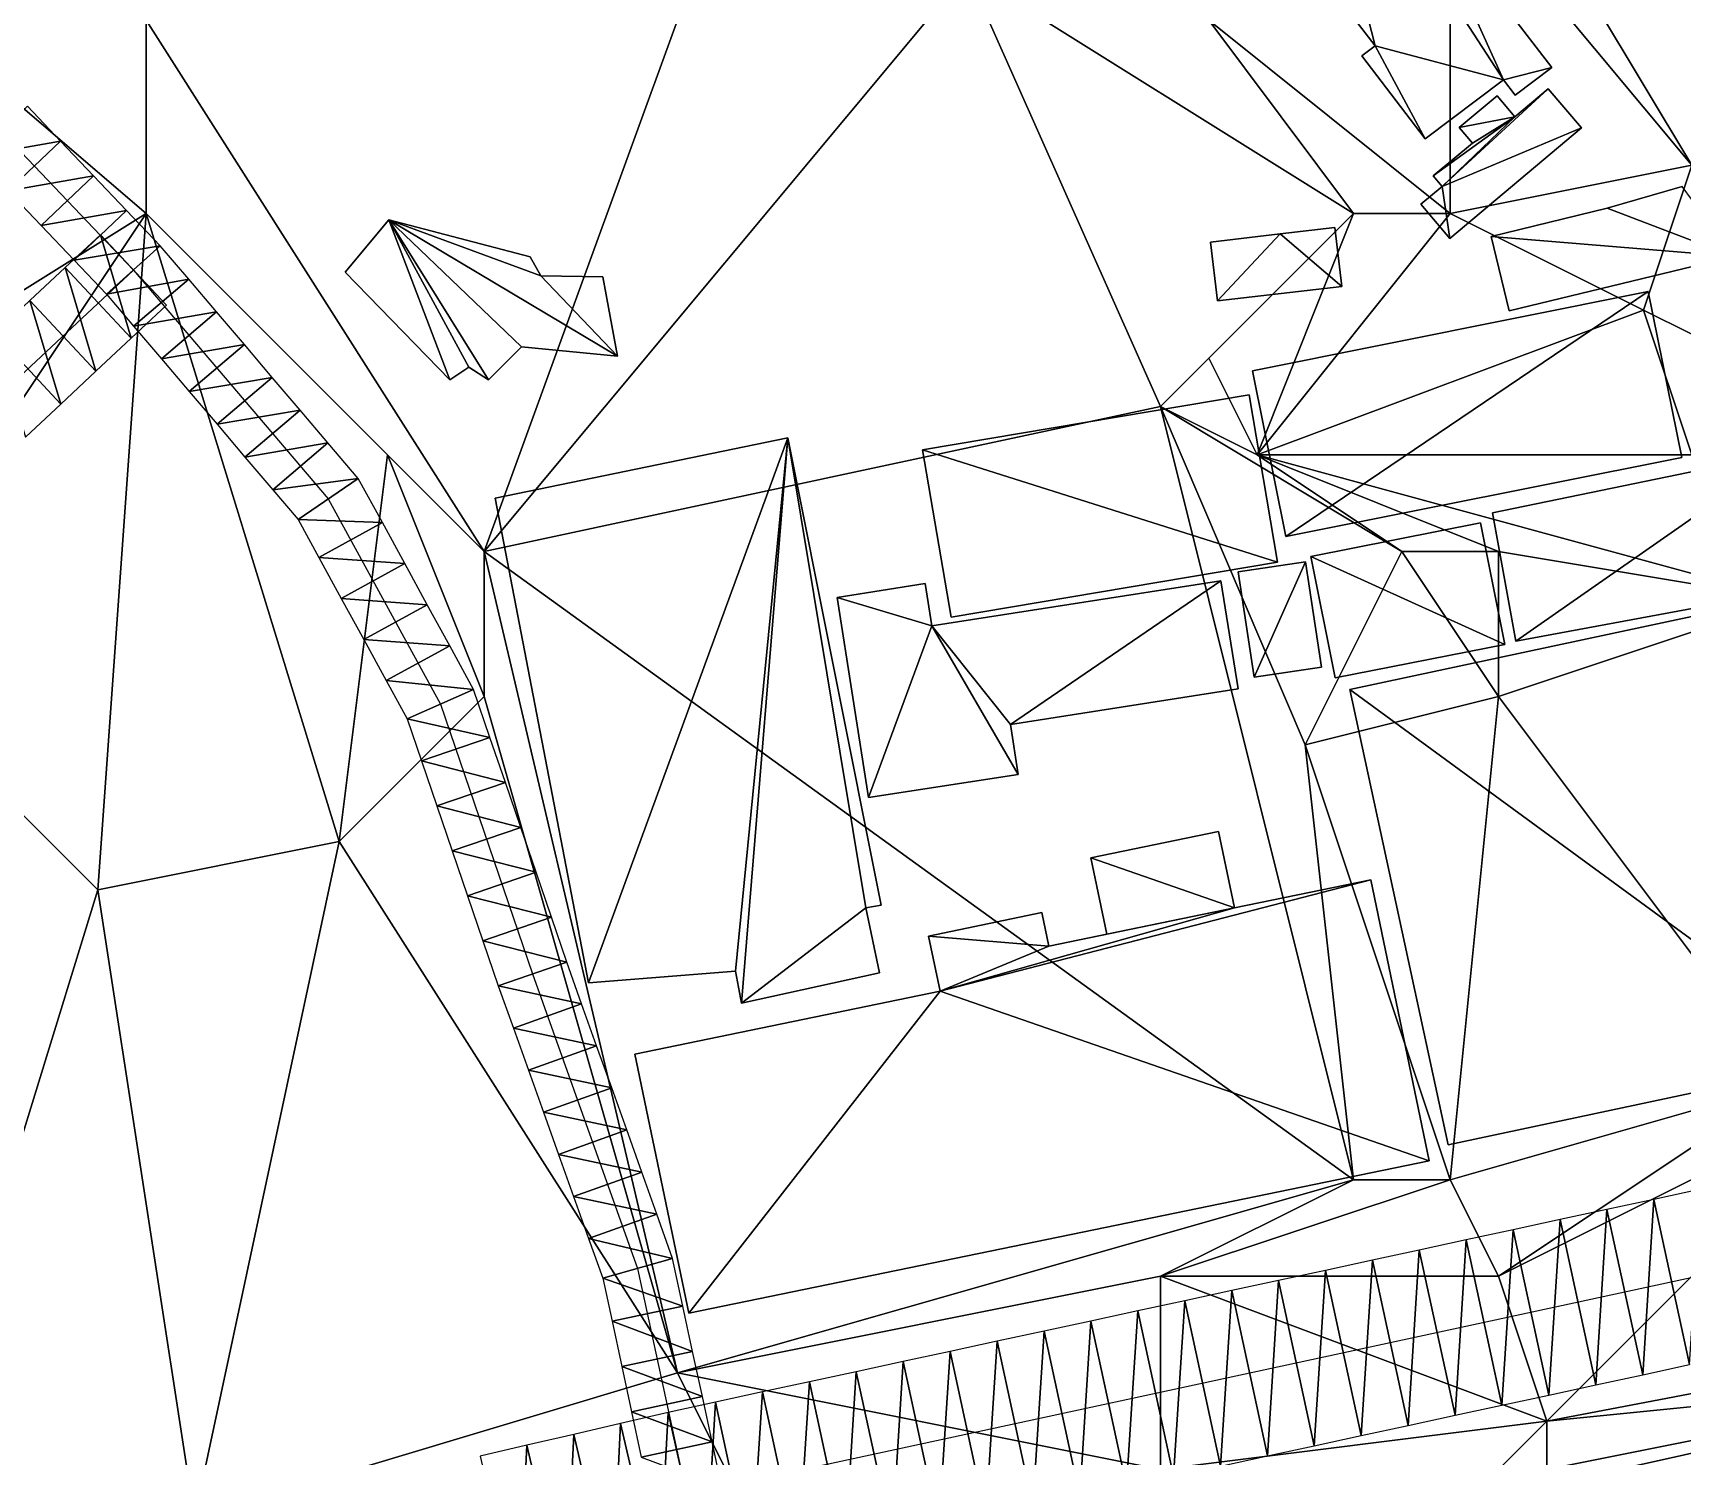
# Model space of a CAD drawing. Header units: metres. Extents: x -1103 to 901, y -902 to 905.
# Drawn here: x -502.7 to -434.4, y 268.6 to 327.5 of the extents above; entities that cross this region are included whole.
import ezdxf

# ---------------------------------------------------------------- set-up
doc = ezdxf.new("R2010")
doc.units = ezdxf.units.M
for name, color, linetype in [('OSM_BUILDING_FOOTPRINTS', 7, 'CONTINUOUS'), ('OSM_BUILDING_ROOFS', 1, 'CONTINUOUS'), ('OSM_BUILDING_WALLS', 8, 'CONTINUOUS'), ('OSM_ROAD_AXES', 2, 'CONTINUOUS'), ('OSM_ROAD_SURFACE', 9, 'CONTINUOUS'), ('OSM_TERRAIN', 3, 'CONTINUOUS')]:
    doc.layers.add(name, color=color, linetype=linetype)

msp = doc.modelspace()

# ---------------------------------------------------------------- linework, layer by layer
at = {"layer": 'OSM_BUILDING_FOOTPRINTS'}
for points in [[(-457.947, 336.91, 11.148), (-459.13, 338.436, 11.148), (-453.493, 342.705, 11.148), (-449.967, 338.116, 11.148), (-447.535, 339.952, 11.148), (-443.356, 334.511, 11.148), (-445.213, 333.095, 11.148), (-439.797, 326.039, 11.148), (-441.311, 324.9, 11.148), (-441.798, 325.531, 11.148), (-445.036, 323.087, 11.148), (-447.667, 326.515, 11.148), (-447.115, 326.935, 11.148), (-451.912, 333.183, 11.148), (-453.482, 331.989, 11.148), (-454.244, 332.973, 11.148), (-458.622, 329.656, 11.148), (-460.18, 331.69, 11.148), (-457.461, 333.747, 11.148), (-459.174, 335.981, 11.148), (-457.947, 336.91, 11.148)], [(-444.02, 318.962, 11.054), (-438.57, 323.54, 11.054), (-439.941, 325.155, 11.054), (-441.322, 323.993, 11.054), (-442.063, 324.867, 11.054), (-443.633, 323.562, 11.054), (-443.08, 322.91, 11.054), (-444.705, 321.549, 11.054), (-444.329, 321.118, 11.054), (-445.213, 320.377, 11.054), (-444.02, 318.962, 11.054)], [(-432.258, 318.221, 10.608), (-434.392, 321.118, 10.608), (-437.498, 320.211, 10.608), (-442.306, 319.039, 10.608), (-441.554, 315.965, 10.608), (-432.258, 318.221, 10.608)], [(-489.76, 317.568, 10.062), (-487.947, 319.735, 10.062), (-482.089, 318.198, 10.062), (-481.658, 317.413, 10.062), (-479.082, 317.38, 10.062), (-478.474, 314.084, 10.062), (-482.453, 314.471, 10.062), (-483.824, 313.111, 10.062), (-484.642, 313.631, 10.062), (-485.427, 313.111, 10.062), (-489.76, 317.568, 10.062)], [(-453.924, 318.807, 10.444), (-451.039, 319.15, 10.444), (-448.773, 319.415, 10.444), (-448.485, 316.971, 10.444), (-453.636, 316.374, 10.444), (-453.924, 318.807, 10.444)], [(-452.188, 313.476, 10.234), (-435.807, 316.761, 10.234), (-434.414, 309.893, 10.234), (-450.806, 306.62, 10.234), (-452.188, 313.476, 10.234)], [(-464.668, 303.28, 10), (-465.851, 310.214, 10), (-452.332, 312.492, 10), (-451.149, 305.558, 10), (-464.668, 303.28, 10)], [(-479.679, 288.151, 9.829), (-473.599, 288.627, 9.829), (-473.345, 287.311, 9.829), (-467.63, 288.56, 9.829), (-468.194, 291.248, 9.829), (-467.564, 291.358, 9.829), (-471.433, 310.711, 9.829), (-483.548, 308.212, 9.829), (-479.679, 288.151, 9.829)], [(-442.251, 307.604, 10.586), (-430.059, 310.115, 10.586), (-428.986, 304.574, 10.586), (-441.289, 302.285, 10.586), (-442.251, 307.604, 10.586)], [(-448.761, 300.77, 10.225), (-449.767, 305.801, 10.225), (-442.748, 307.184, 10.225), (-441.742, 302.152, 10.225), (-448.761, 300.77, 10.225)], [(-452.774, 305.16, 10.109), (-449.988, 305.569, 10.109), (-449.336, 301.212, 10.109), (-452.122, 300.803, 10.109), (-452.774, 305.16, 10.109)], [(-462.214, 298.845, 9.997), (-461.893, 296.777, 9.997), (-468.083, 295.815, 9.997), (-469.388, 304.098, 9.997), (-465.74, 304.673, 9.997), (-465.464, 302.926, 9.997), (-453.492, 304.784, 9.997), (-452.785, 300.316, 9.997), (-462.214, 298.845, 9.997)], [(-431.341, 303.877, 10.245), (-427.273, 285.022, 10.245), (-444.086, 281.438, 10.245), (-448.153, 300.294, 10.245), (-431.341, 303.877, 10.245)], [(-477.766, 285.198, 9.95), (-465.121, 287.797, 9.95), (-465.596, 290.086, 9.95), (-460.909, 291.06, 9.95), (-460.622, 289.666, 9.95), (-458.212, 290.164, 9.95), (-458.876, 293.327, 9.95), (-453.592, 294.411, 9.95), (-452.929, 291.248, 9.95), (-447.291, 292.409, 9.95), (-444.87, 280.775, 9.95), (-475.533, 274.471, 9.95), (-477.766, 285.198, 9.95)], [(-399.66, 276.318, 11.461), (-395.139, 265.425, 11.461), (-402.833, 260.051, 11.461), (-403.595, 260.891, 11.461), (-403.186, 261.289, 11.461), (-403.85, 262.285, 11.461), (-405.342, 261.212, 11.461), (-403.684, 258.989, 11.461), (-427.527, 239.293, 11.461), (-435.01, 248.228, 11.461), (-425.957, 255.749, 11.461), (-423.802, 253.625, 11.461), (-421.613, 255.472, 11.461), (-422.586, 256.567, 11.461), (-413.898, 263.545, 11.461), (-412.836, 262.716, 11.461), (-411.057, 264.751, 11.461), (-417.877, 263.291, 11.461), (-417.777, 261.743, 11.461), (-430.511, 259.199, 11.461), (-430.953, 260.847, 11.461), (-438.735, 258.79, 11.461), (-440.626, 267.206, 11.461), (-399.66, 276.318, 11.461)]]:
    msp.add_polyline3d(points, close=True, dxfattribs=at)
at = {"layer": 'OSM_BUILDING_ROOFS'}
for points in [[(-449.967, 338.116, 16.348), (-451.912, 333.183, 16.348), (-447.115, 326.935, 16.348)], [(-449.967, 338.116, 16.348), (-447.115, 326.935, 16.348), (-441.798, 325.531, 16.348)], [(-449.967, 338.116, 16.348), (-441.798, 325.531, 16.348), (-445.213, 333.095, 16.348)], [(-441.798, 325.531, 16.348), (-439.797, 326.039, 16.348), (-445.213, 333.095, 16.348)], [(-447.115, 326.935, 16.348), (-447.667, 326.515, 16.348), (-445.036, 323.087, 16.348)], [(-447.115, 326.935, 16.348), (-445.036, 323.087, 16.348), (-441.798, 325.531, 16.348)], [(-441.798, 325.531, 16.348), (-441.311, 324.9, 16.348), (-439.797, 326.039, 16.348)], [(-444.329, 321.118, 16.254), (-438.57, 323.54, 16.254), (-439.941, 325.155, 16.254)], [(-444.329, 321.118, 16.254), (-439.941, 325.155, 16.254), (-441.322, 323.993, 16.254)], [(-441.322, 323.993, 16.254), (-442.063, 324.867, 16.254), (-443.633, 323.562, 16.254)], [(-441.322, 323.993, 16.254), (-443.08, 322.91, 16.254), (-444.705, 321.549, 16.254)], [(-441.322, 323.993, 16.254), (-444.705, 321.549, 16.254), (-444.329, 321.118, 16.254)], [(-441.322, 323.993, 16.254), (-443.633, 323.562, 16.254), (-443.08, 322.91, 16.254)], [(-444.329, 321.118, 16.254), (-444.02, 318.962, 16.254), (-438.57, 323.54, 16.254)], [(-444.329, 321.118, 16.254), (-445.213, 320.377, 16.254), (-444.02, 318.962, 16.254)], [(-432.258, 318.221, 15.808), (-434.392, 321.118, 15.808), (-437.498, 320.211, 15.808)], [(-487.947, 319.735, 15.262), (-489.76, 317.568, 15.262), (-485.427, 313.111, 15.262)], [(-487.947, 319.735, 15.262), (-485.427, 313.111, 15.262), (-484.642, 313.631, 15.262)], [(-487.947, 319.735, 15.262), (-484.642, 313.631, 15.262), (-483.824, 313.111, 15.262)], [(-487.947, 319.735, 15.262), (-483.824, 313.111, 15.262), (-482.453, 314.471, 15.262)], [(-487.947, 319.735, 15.262), (-482.453, 314.471, 15.262), (-478.474, 314.084, 15.262)], [(-481.658, 317.413, 15.262), (-482.089, 318.198, 15.262), (-487.947, 319.735, 15.262)], [(-481.658, 317.413, 15.262), (-487.947, 319.735, 15.262), (-478.474, 314.084, 15.262)], [(-432.258, 318.221, 15.808), (-437.498, 320.211, 15.808), (-442.306, 319.039, 15.808)], [(-451.039, 319.15, 15.644), (-453.924, 318.807, 15.644), (-453.636, 316.374, 15.644)], [(-451.039, 319.15, 15.644), (-453.636, 316.374, 15.644), (-448.485, 316.971, 15.644)], [(-451.039, 319.15, 15.644), (-448.485, 316.971, 15.644), (-448.773, 319.415, 15.644)], [(-442.306, 319.039, 15.808), (-441.554, 315.965, 15.808), (-432.258, 318.221, 15.808)], [(-478.474, 314.084, 15.262), (-479.082, 317.38, 15.262), (-481.658, 317.413, 15.262)], [(-435.807, 316.761, 18.634), (-452.188, 313.476, 18.634), (-450.806, 306.62, 18.634)], [(-435.807, 316.761, 18.634), (-450.806, 306.62, 18.634), (-434.414, 309.893, 18.634)], [(-465.851, 310.214, 15.2), (-451.149, 305.558, 15.2), (-452.332, 312.492, 15.2)], [(-471.433, 310.711, 18.229), (-483.548, 308.212, 18.229), (-479.679, 288.151, 18.229)], [(-471.433, 310.711, 18.229), (-479.679, 288.151, 18.229), (-473.599, 288.627, 18.229)], [(-471.433, 310.711, 18.229), (-473.599, 288.627, 18.229), (-473.345, 287.311, 18.229)], [(-468.194, 291.248, 18.229), (-471.433, 310.711, 18.229), (-473.345, 287.311, 18.229)], [(-468.194, 291.248, 18.229), (-467.564, 291.358, 18.229), (-471.433, 310.711, 18.229)], [(-465.851, 310.214, 15.2), (-464.668, 303.28, 15.2), (-451.149, 305.558, 15.2)], [(-430.059, 310.115, 15.786), (-442.251, 307.604, 15.786), (-441.289, 302.285, 15.786)], [(-430.059, 310.115, 15.786), (-441.289, 302.285, 15.786), (-428.986, 304.574, 15.786)], [(-449.767, 305.801, 15.425), (-441.742, 302.152, 15.425), (-442.748, 307.184, 15.425)], [(-449.988, 305.569, 15.309), (-452.774, 305.16, 15.309), (-452.122, 300.803, 15.309)], [(-449.988, 305.569, 15.309), (-452.122, 300.803, 15.309), (-449.336, 301.212, 15.309)], [(-449.767, 305.801, 15.425), (-448.761, 300.77, 15.425), (-441.742, 302.152, 15.425)], [(-465.464, 302.926, 15.197), (-465.74, 304.673, 15.197), (-469.388, 304.098, 15.197)], [(-462.214, 298.845, 15.197), (-453.492, 304.784, 15.197), (-465.464, 302.926, 15.197)], [(-462.214, 298.845, 15.197), (-452.785, 300.316, 15.197), (-453.492, 304.784, 15.197)], [(-465.464, 302.926, 15.197), (-469.388, 304.098, 15.197), (-468.083, 295.815, 15.197)], [(-427.273, 285.022, 18.645), (-431.341, 303.877, 18.645), (-448.153, 300.294, 18.645)], [(-465.464, 302.926, 15.197), (-468.083, 295.815, 15.197), (-461.893, 296.777, 15.197)], [(-465.464, 302.926, 15.197), (-461.893, 296.777, 15.197), (-462.214, 298.845, 15.197)], [(-427.273, 285.022, 18.645), (-448.153, 300.294, 18.645), (-444.086, 281.438, 18.645)], [(-452.929, 291.248, 18.35), (-453.592, 294.411, 18.35), (-458.876, 293.327, 18.35)], [(-452.929, 291.248, 18.35), (-458.876, 293.327, 18.35), (-458.212, 290.164, 18.35)], [(-465.121, 287.797, 18.35), (-444.87, 280.775, 18.35), (-447.291, 292.409, 18.35)], [(-465.121, 287.797, 18.35), (-447.291, 292.409, 18.35), (-452.929, 291.248, 18.35)], [(-473.345, 287.311, 18.229), (-467.63, 288.56, 18.229), (-468.194, 291.248, 18.229)], [(-460.622, 289.666, 18.35), (-460.909, 291.06, 18.35), (-465.596, 290.086, 18.35)], [(-460.622, 289.666, 18.35), (-465.121, 287.797, 18.35), (-452.929, 291.248, 18.35)], [(-452.929, 291.248, 18.35), (-458.212, 290.164, 18.35), (-460.622, 289.666, 18.35)], [(-460.622, 289.666, 18.35), (-465.596, 290.086, 18.35), (-465.121, 287.797, 18.35)], [(-465.121, 287.797, 18.35), (-477.766, 285.198, 18.35), (-475.533, 274.471, 18.35)], [(-465.121, 287.797, 18.35), (-475.533, 274.471, 18.35), (-444.87, 280.775, 18.35)], [(-395.139, 265.425, 26.261), (-399.66, 276.318, 26.261), (-440.626, 267.206, 26.261)]]:
    msp.add_3dface(points, dxfattribs=at)
at = {"layer": 'OSM_BUILDING_WALLS'}
for points in [[(-451.912, 333.183, 11.148), (-447.115, 326.935, 11.148), (-447.115, 326.935, 16.348)], [(-451.912, 333.183, 11.148), (-447.115, 326.935, 16.348), (-451.912, 333.183, 16.348)], [(-439.797, 326.039, 11.148), (-445.213, 333.095, 11.148), (-445.213, 333.095, 16.348)], [(-439.797, 326.039, 11.148), (-445.213, 333.095, 16.348), (-439.797, 326.039, 16.348)], [(-447.115, 326.935, 11.148), (-447.667, 326.515, 11.148), (-447.667, 326.515, 16.348)], [(-447.115, 326.935, 11.148), (-447.667, 326.515, 16.348), (-447.115, 326.935, 16.348)], [(-447.667, 326.515, 11.148), (-445.036, 323.087, 11.148), (-445.036, 323.087, 16.348)], [(-447.667, 326.515, 11.148), (-445.036, 323.087, 16.348), (-447.667, 326.515, 16.348)], [(-441.311, 324.9, 11.148), (-439.797, 326.039, 11.148), (-439.797, 326.039, 16.348)], [(-441.311, 324.9, 11.148), (-439.797, 326.039, 16.348), (-441.311, 324.9, 16.348)], [(-445.036, 323.087, 11.148), (-441.798, 325.531, 11.148), (-441.798, 325.531, 16.348)], [(-445.036, 323.087, 11.148), (-441.798, 325.531, 16.348), (-445.036, 323.087, 16.348)], [(-441.798, 325.531, 11.148), (-441.311, 324.9, 11.148), (-441.311, 324.9, 16.348)], [(-441.798, 325.531, 11.148), (-441.311, 324.9, 16.348), (-441.798, 325.531, 16.348)], [(-439.941, 325.155, 11.054), (-441.322, 323.993, 11.054), (-441.322, 323.993, 16.254)], [(-439.941, 325.155, 11.054), (-441.322, 323.993, 16.254), (-439.941, 325.155, 16.254)], [(-438.57, 323.54, 11.054), (-439.941, 325.155, 11.054), (-439.941, 325.155, 16.254)], [(-438.57, 323.54, 11.054), (-439.941, 325.155, 16.254), (-438.57, 323.54, 16.254)], [(-442.063, 324.867, 11.054), (-443.633, 323.562, 11.054), (-443.633, 323.562, 16.254)], [(-442.063, 324.867, 11.054), (-443.633, 323.562, 16.254), (-442.063, 324.867, 16.254)], [(-441.322, 323.993, 11.054), (-442.063, 324.867, 11.054), (-442.063, 324.867, 16.254)], [(-441.322, 323.993, 11.054), (-442.063, 324.867, 16.254), (-441.322, 323.993, 16.254)], [(-444.02, 318.962, 11.054), (-438.57, 323.54, 11.054), (-438.57, 323.54, 16.254)], [(-444.02, 318.962, 11.054), (-438.57, 323.54, 16.254), (-444.02, 318.962, 16.254)], [(-443.633, 323.562, 11.054), (-443.08, 322.91, 11.054), (-443.08, 322.91, 16.254)], [(-443.633, 323.562, 11.054), (-443.08, 322.91, 16.254), (-443.633, 323.562, 16.254)], [(-443.08, 322.91, 11.054), (-444.705, 321.549, 11.054), (-444.705, 321.549, 16.254)], [(-443.08, 322.91, 11.054), (-444.705, 321.549, 16.254), (-443.08, 322.91, 16.254)], [(-444.329, 321.118, 11.054), (-445.213, 320.377, 11.054), (-445.213, 320.377, 16.254)], [(-444.329, 321.118, 11.054), (-445.213, 320.377, 16.254), (-444.329, 321.118, 16.254)], [(-444.705, 321.549, 11.054), (-444.329, 321.118, 11.054), (-444.329, 321.118, 16.254)], [(-444.705, 321.549, 11.054), (-444.329, 321.118, 16.254), (-444.705, 321.549, 16.254)], [(-434.392, 321.118, 10.608), (-437.498, 320.211, 10.608), (-437.498, 320.211, 15.808)], [(-434.392, 321.118, 10.608), (-437.498, 320.211, 15.808), (-434.392, 321.118, 15.808)], [(-445.213, 320.377, 11.054), (-444.02, 318.962, 11.054), (-444.02, 318.962, 16.254)], [(-445.213, 320.377, 11.054), (-444.02, 318.962, 16.254), (-445.213, 320.377, 16.254)], [(-487.947, 319.735, 10.062), (-489.76, 317.568, 10.062), (-489.76, 317.568, 15.262)], [(-487.947, 319.735, 10.062), (-489.76, 317.568, 15.262), (-487.947, 319.735, 15.262)], [(-482.089, 318.198, 10.062), (-487.947, 319.735, 10.062), (-487.947, 319.735, 15.262)], [(-482.089, 318.198, 10.062), (-487.947, 319.735, 15.262), (-482.089, 318.198, 15.262)], [(-437.498, 320.211, 10.608), (-442.306, 319.039, 10.608), (-442.306, 319.039, 15.808)], [(-437.498, 320.211, 10.608), (-442.306, 319.039, 15.808), (-437.498, 320.211, 15.808)], [(-451.039, 319.15, 10.444), (-453.924, 318.807, 10.444), (-453.924, 318.807, 15.644)], [(-451.039, 319.15, 10.444), (-453.924, 318.807, 15.644), (-451.039, 319.15, 15.644)], [(-448.773, 319.415, 10.444), (-451.039, 319.15, 10.444), (-451.039, 319.15, 15.644)], [(-448.773, 319.415, 10.444), (-451.039, 319.15, 15.644), (-448.773, 319.415, 15.644)], [(-448.485, 316.971, 10.444), (-448.773, 319.415, 10.444), (-448.773, 319.415, 15.644)], [(-448.485, 316.971, 10.444), (-448.773, 319.415, 15.644), (-448.485, 316.971, 15.644)], [(-442.306, 319.039, 10.608), (-441.554, 315.965, 10.608), (-441.554, 315.965, 15.808)], [(-442.306, 319.039, 10.608), (-441.554, 315.965, 15.808), (-442.306, 319.039, 15.808)], [(-481.658, 317.413, 10.062), (-482.089, 318.198, 10.062), (-482.089, 318.198, 15.262)], [(-481.658, 317.413, 10.062), (-482.089, 318.198, 15.262), (-481.658, 317.413, 15.262)], [(-453.924, 318.807, 10.444), (-453.636, 316.374, 10.444), (-453.636, 316.374, 15.644)], [(-453.924, 318.807, 10.444), (-453.636, 316.374, 15.644), (-453.924, 318.807, 15.644)], [(-441.554, 315.965, 10.608), (-432.258, 318.221, 10.608), (-432.258, 318.221, 15.808)], [(-441.554, 315.965, 10.608), (-432.258, 318.221, 15.808), (-441.554, 315.965, 15.808)], [(-489.76, 317.568, 10.062), (-485.427, 313.111, 10.062), (-485.427, 313.111, 15.262)], [(-489.76, 317.568, 10.062), (-485.427, 313.111, 15.262), (-489.76, 317.568, 15.262)], [(-479.082, 317.38, 10.062), (-481.658, 317.413, 10.062), (-481.658, 317.413, 15.262)], [(-479.082, 317.38, 10.062), (-481.658, 317.413, 15.262), (-479.082, 317.38, 15.262)], [(-478.474, 314.084, 10.062), (-479.082, 317.38, 10.062), (-479.082, 317.38, 15.262)], [(-478.474, 314.084, 10.062), (-479.082, 317.38, 15.262), (-478.474, 314.084, 15.262)], [(-453.636, 316.374, 10.444), (-448.485, 316.971, 10.444), (-448.485, 316.971, 15.644)], [(-453.636, 316.374, 10.444), (-448.485, 316.971, 15.644), (-453.636, 316.374, 15.644)], [(-435.807, 316.761, 10.234), (-452.188, 313.476, 10.234), (-452.188, 313.476, 18.634)], [(-435.807, 316.761, 10.234), (-452.188, 313.476, 18.634), (-435.807, 316.761, 18.634)], [(-434.414, 309.893, 10.234), (-435.807, 316.761, 10.234), (-435.807, 316.761, 18.634)], [(-434.414, 309.893, 10.234), (-435.807, 316.761, 18.634), (-434.414, 309.893, 18.634)], [(-483.824, 313.111, 10.062), (-482.453, 314.471, 10.062), (-482.453, 314.471, 15.262)], [(-483.824, 313.111, 10.062), (-482.453, 314.471, 15.262), (-483.824, 313.111, 15.262)], [(-482.453, 314.471, 10.062), (-478.474, 314.084, 10.062), (-478.474, 314.084, 15.262)], [(-482.453, 314.471, 10.062), (-478.474, 314.084, 15.262), (-482.453, 314.471, 15.262)], [(-485.427, 313.111, 10.062), (-484.642, 313.631, 10.062), (-484.642, 313.631, 15.262)], [(-485.427, 313.111, 10.062), (-484.642, 313.631, 15.262), (-485.427, 313.111, 15.262)], [(-484.642, 313.631, 10.062), (-483.824, 313.111, 10.062), (-483.824, 313.111, 15.262)], [(-484.642, 313.631, 10.062), (-483.824, 313.111, 15.262), (-484.642, 313.631, 15.262)], [(-452.188, 313.476, 10.234), (-450.806, 306.62, 10.234), (-450.806, 306.62, 18.634)], [(-452.188, 313.476, 10.234), (-450.806, 306.62, 18.634), (-452.188, 313.476, 18.634)], [(-452.332, 312.492, 10), (-465.851, 310.214, 10), (-465.851, 310.214, 15.2)], [(-452.332, 312.492, 10), (-465.851, 310.214, 15.2), (-452.332, 312.492, 15.2)], [(-451.149, 305.558, 10), (-452.332, 312.492, 10), (-452.332, 312.492, 15.2)], [(-451.149, 305.558, 10), (-452.332, 312.492, 15.2), (-451.149, 305.558, 15.2)], [(-471.433, 310.711, 9.829), (-483.548, 308.212, 9.829), (-483.548, 308.212, 18.229)], [(-471.433, 310.711, 9.829), (-483.548, 308.212, 18.229), (-471.433, 310.711, 18.229)], [(-467.564, 291.358, 9.829), (-471.433, 310.711, 9.829), (-471.433, 310.711, 18.229)], [(-467.564, 291.358, 9.829), (-471.433, 310.711, 18.229), (-467.564, 291.358, 18.229)], [(-465.851, 310.214, 10), (-464.668, 303.28, 10), (-464.668, 303.28, 15.2)], [(-465.851, 310.214, 10), (-464.668, 303.28, 15.2), (-465.851, 310.214, 15.2)], [(-430.059, 310.115, 10.586), (-442.251, 307.604, 10.586), (-442.251, 307.604, 15.786)], [(-430.059, 310.115, 10.586), (-442.251, 307.604, 15.786), (-430.059, 310.115, 15.786)], [(-450.806, 306.62, 10.234), (-434.414, 309.893, 10.234), (-434.414, 309.893, 18.634)], [(-450.806, 306.62, 10.234), (-434.414, 309.893, 18.634), (-450.806, 306.62, 18.634)], [(-483.548, 308.212, 9.829), (-479.679, 288.151, 9.829), (-479.679, 288.151, 18.229)], [(-483.548, 308.212, 9.829), (-479.679, 288.151, 18.229), (-483.548, 308.212, 18.229)], [(-442.251, 307.604, 10.586), (-441.289, 302.285, 10.586), (-441.289, 302.285, 15.786)], [(-442.251, 307.604, 10.586), (-441.289, 302.285, 15.786), (-442.251, 307.604, 15.786)], [(-442.748, 307.184, 10.225), (-449.767, 305.801, 10.225), (-449.767, 305.801, 15.425)], [(-442.748, 307.184, 10.225), (-449.767, 305.801, 15.425), (-442.748, 307.184, 15.425)], [(-441.742, 302.152, 10.225), (-442.748, 307.184, 10.225), (-442.748, 307.184, 15.425)], [(-441.742, 302.152, 10.225), (-442.748, 307.184, 15.425), (-441.742, 302.152, 15.425)], [(-464.668, 303.28, 10), (-451.149, 305.558, 10), (-451.149, 305.558, 15.2)], [(-464.668, 303.28, 10), (-451.149, 305.558, 15.2), (-464.668, 303.28, 15.2)], [(-449.988, 305.569, 10.109), (-452.774, 305.16, 10.109), (-452.774, 305.16, 15.309)], [(-449.988, 305.569, 10.109), (-452.774, 305.16, 15.309), (-449.988, 305.569, 15.309)], [(-449.336, 301.212, 10.109), (-449.988, 305.569, 10.109), (-449.988, 305.569, 15.309)], [(-449.336, 301.212, 10.109), (-449.988, 305.569, 15.309), (-449.336, 301.212, 15.309)], [(-449.767, 305.801, 10.225), (-448.761, 300.77, 10.225), (-448.761, 300.77, 15.425)], [(-449.767, 305.801, 10.225), (-448.761, 300.77, 15.425), (-449.767, 305.801, 15.425)], [(-465.74, 304.673, 9.997), (-469.388, 304.098, 9.997), (-469.388, 304.098, 15.197)], [(-465.74, 304.673, 9.997), (-469.388, 304.098, 15.197), (-465.74, 304.673, 15.197)], [(-465.464, 302.926, 9.997), (-465.74, 304.673, 9.997), (-465.74, 304.673, 15.197)], [(-465.464, 302.926, 9.997), (-465.74, 304.673, 15.197), (-465.464, 302.926, 15.197)], [(-453.492, 304.784, 9.997), (-465.464, 302.926, 9.997), (-465.464, 302.926, 15.197)], [(-453.492, 304.784, 9.997), (-465.464, 302.926, 15.197), (-453.492, 304.784, 15.197)], [(-452.785, 300.316, 9.997), (-453.492, 304.784, 9.997), (-453.492, 304.784, 15.197)], [(-452.785, 300.316, 9.997), (-453.492, 304.784, 15.197), (-452.785, 300.316, 15.197)], [(-452.774, 305.16, 10.109), (-452.122, 300.803, 10.109), (-452.122, 300.803, 15.309)], [(-452.774, 305.16, 10.109), (-452.122, 300.803, 15.309), (-452.774, 305.16, 15.309)], [(-441.289, 302.285, 10.586), (-428.986, 304.574, 10.586), (-428.986, 304.574, 15.786)], [(-441.289, 302.285, 10.586), (-428.986, 304.574, 15.786), (-441.289, 302.285, 15.786)], [(-469.388, 304.098, 9.997), (-468.083, 295.815, 9.997), (-468.083, 295.815, 15.197)], [(-469.388, 304.098, 9.997), (-468.083, 295.815, 15.197), (-469.388, 304.098, 15.197)], [(-431.341, 303.877, 10.245), (-448.153, 300.294, 10.245), (-448.153, 300.294, 18.645)], [(-431.341, 303.877, 10.245), (-448.153, 300.294, 18.645), (-431.341, 303.877, 18.645)], [(-448.761, 300.77, 10.225), (-441.742, 302.152, 10.225), (-441.742, 302.152, 15.425)], [(-448.761, 300.77, 10.225), (-441.742, 302.152, 15.425), (-448.761, 300.77, 15.425)], [(-452.122, 300.803, 10.109), (-449.336, 301.212, 10.109), (-449.336, 301.212, 15.309)], [(-452.122, 300.803, 10.109), (-449.336, 301.212, 15.309), (-452.122, 300.803, 15.309)], [(-462.214, 298.845, 9.997), (-452.785, 300.316, 9.997), (-452.785, 300.316, 15.197)], [(-462.214, 298.845, 9.997), (-452.785, 300.316, 15.197), (-462.214, 298.845, 15.197)], [(-448.153, 300.294, 10.245), (-444.086, 281.438, 10.245), (-444.086, 281.438, 18.645)], [(-448.153, 300.294, 10.245), (-444.086, 281.438, 18.645), (-448.153, 300.294, 18.645)], [(-461.893, 296.777, 9.997), (-462.214, 298.845, 9.997), (-462.214, 298.845, 15.197)], [(-461.893, 296.777, 9.997), (-462.214, 298.845, 15.197), (-461.893, 296.777, 15.197)], [(-468.083, 295.815, 9.997), (-461.893, 296.777, 9.997), (-461.893, 296.777, 15.197)], [(-468.083, 295.815, 9.997), (-461.893, 296.777, 15.197), (-468.083, 295.815, 15.197)], [(-453.592, 294.411, 9.95), (-458.876, 293.327, 9.95), (-458.876, 293.327, 18.35)], [(-453.592, 294.411, 9.95), (-458.876, 293.327, 18.35), (-453.592, 294.411, 18.35)], [(-452.929, 291.248, 9.95), (-453.592, 294.411, 9.95), (-453.592, 294.411, 18.35)], [(-452.929, 291.248, 9.95), (-453.592, 294.411, 18.35), (-452.929, 291.248, 18.35)], [(-458.876, 293.327, 9.95), (-458.212, 290.164, 9.95), (-458.212, 290.164, 18.35)], [(-458.876, 293.327, 9.95), (-458.212, 290.164, 18.35), (-458.876, 293.327, 18.35)], [(-447.291, 292.409, 9.95), (-452.929, 291.248, 9.95), (-452.929, 291.248, 18.35)], [(-447.291, 292.409, 9.95), (-452.929, 291.248, 18.35), (-447.291, 292.409, 18.35)], [(-444.87, 280.775, 9.95), (-447.291, 292.409, 9.95), (-447.291, 292.409, 18.35)], [(-444.87, 280.775, 9.95), (-447.291, 292.409, 18.35), (-444.87, 280.775, 18.35)], [(-468.194, 291.248, 9.829), (-467.564, 291.358, 9.829), (-467.564, 291.358, 18.229)], [(-468.194, 291.248, 9.829), (-467.564, 291.358, 18.229), (-468.194, 291.248, 18.229)], [(-467.63, 288.56, 9.829), (-468.194, 291.248, 9.829), (-468.194, 291.248, 18.229)], [(-467.63, 288.56, 9.829), (-468.194, 291.248, 18.229), (-467.63, 288.56, 18.229)], [(-460.909, 291.06, 9.95), (-465.596, 290.086, 9.95), (-465.596, 290.086, 18.35)], [(-460.909, 291.06, 9.95), (-465.596, 290.086, 18.35), (-460.909, 291.06, 18.35)], [(-460.622, 289.666, 9.95), (-460.909, 291.06, 9.95), (-460.909, 291.06, 18.35)], [(-460.622, 289.666, 9.95), (-460.909, 291.06, 18.35), (-460.622, 289.666, 18.35)], [(-465.596, 290.086, 9.95), (-465.121, 287.797, 9.95), (-465.121, 287.797, 18.35)], [(-465.596, 290.086, 9.95), (-465.121, 287.797, 18.35), (-465.596, 290.086, 18.35)], [(-458.212, 290.164, 9.95), (-460.622, 289.666, 9.95), (-460.622, 289.666, 18.35)], [(-458.212, 290.164, 9.95), (-460.622, 289.666, 18.35), (-458.212, 290.164, 18.35)], [(-479.679, 288.151, 9.829), (-473.599, 288.627, 9.829), (-473.599, 288.627, 18.229)], [(-479.679, 288.151, 9.829), (-473.599, 288.627, 18.229), (-479.679, 288.151, 18.229)], [(-473.599, 288.627, 9.829), (-473.345, 287.311, 9.829), (-473.345, 287.311, 18.229)], [(-473.599, 288.627, 9.829), (-473.345, 287.311, 18.229), (-473.599, 288.627, 18.229)], [(-473.345, 287.311, 9.829), (-467.63, 288.56, 9.829), (-467.63, 288.56, 18.229)], [(-473.345, 287.311, 9.829), (-467.63, 288.56, 18.229), (-473.345, 287.311, 18.229)], [(-465.121, 287.797, 9.95), (-477.766, 285.198, 9.95), (-477.766, 285.198, 18.35)], [(-465.121, 287.797, 9.95), (-477.766, 285.198, 18.35), (-465.121, 287.797, 18.35)], [(-477.766, 285.198, 9.95), (-475.533, 274.471, 9.95), (-475.533, 274.471, 18.35)], [(-477.766, 285.198, 9.95), (-475.533, 274.471, 18.35), (-477.766, 285.198, 18.35)], [(-444.086, 281.438, 10.245), (-427.273, 285.022, 10.245), (-427.273, 285.022, 18.645)], [(-444.086, 281.438, 10.245), (-427.273, 285.022, 18.645), (-444.086, 281.438, 18.645)], [(-475.533, 274.471, 9.95), (-444.87, 280.775, 9.95), (-444.87, 280.775, 18.35)], [(-475.533, 274.471, 9.95), (-444.87, 280.775, 18.35), (-475.533, 274.471, 18.35)], [(-399.66, 276.318, 11.461), (-440.626, 267.206, 11.461), (-440.626, 267.206, 26.261)], [(-399.66, 276.318, 11.461), (-440.626, 267.206, 26.261), (-399.66, 276.318, 26.261)]]:
    msp.add_3dface(points, dxfattribs=at)
at = {"layer": 'OSM_ROAD_AXES'}
for points in [[(-541.139, 401.118, 17.827), (-533.721, 360.156, 14.965), (-528.935, 349.86, 14.098), (-523.132, 343.49, 13.753), (-498.526, 317.656, 12.06), (-490.456, 308.179, 11.753), (-485.814, 299.685, 11.574), (-482, 288.516, 11.78), (-477.645, 276.329, 12.068), (-475.622, 266.951, 12.36)], [(-523.132, 343.49, 13.753), (-539.547, 339.177, 14.274), (-549.65, 336.533, 15.08), (-551.728, 334.764, 15.244), (-551.871, 332.994, 15.209), (-551.275, 330.783, 15.137), (-527.265, 308.698, 13.233), (-523.706, 307.813, 12.739), (-518.964, 307.227, 12.304), (-508.728, 308.112, 11.744), (-498.526, 317.656, 12.06)], [(-364.896, 290.872, 12.638), (-475.622, 266.951, 12.36), (-533.776, 253.425, 11.018)]]:
    msp.add_polyline3d(points, dxfattribs=at)
at = {"layer": 'OSM_ROAD_SURFACE'}
for points in [[(-505.08, 322.362, 12.45), (-501.541, 322.996, 12.422), (-502.908, 324.432, 12.529)], [(-505.08, 322.362, 12.45), (-503.713, 320.927, 12.349), (-501.541, 322.996, 12.422)], [(-503.713, 320.927, 12.349), (-500.174, 321.561, 12.32), (-501.541, 322.996, 12.422)], [(-503.713, 320.927, 12.349), (-502.346, 319.492, 12.247), (-500.174, 321.561, 12.32)], [(-502.346, 319.492, 12.247), (-498.807, 320.126, 12.219), (-500.174, 321.561, 12.32)], [(-502.346, 319.492, 12.247), (-500.979, 318.057, 12.147), (-498.807, 320.126, 12.219)], [(-500.979, 318.057, 12.147), (-497.413, 318.662, 12.152), (-498.807, 320.126, 12.219)], [(-498.617, 314.832, 12.003), (-499.892, 319.117, 12.184), (-501.35, 317.753, 12.137)], [(-498.617, 314.832, 12.003), (-497.159, 316.196, 12.064), (-499.892, 319.117, 12.184)], [(-500.979, 318.057, 12.147), (-499.639, 316.651, 12.074), (-497.413, 318.662, 12.152)], [(-499.639, 316.651, 12.074), (-496.231, 317.275, 12.107), (-497.413, 318.662, 12.152)], [(-500.074, 313.469, 11.954), (-501.35, 317.753, 12.137), (-502.807, 316.39, 12.094)], [(-500.074, 313.469, 11.954), (-498.617, 314.832, 12.003), (-501.35, 317.753, 12.137)], [(-499.639, 316.651, 12.074), (-498.515, 315.33, 12.022), (-496.231, 317.275, 12.107)], [(-498.515, 315.33, 12.022), (-495.078, 315.921, 12.063), (-496.231, 317.275, 12.107)], [(-501.532, 312.105, 11.904), (-502.807, 316.39, 12.094), (-504.265, 315.026, 12.05)], [(-501.532, 312.105, 11.904), (-500.074, 313.469, 11.954), (-502.807, 316.39, 12.094)], [(-498.515, 315.33, 12.022), (-497.362, 313.976, 11.98), (-495.078, 315.921, 12.063)], [(-497.362, 313.976, 11.98), (-493.925, 314.567, 12.018), (-495.078, 315.921, 12.063)], [(-502.989, 310.742, 11.855), (-501.532, 312.105, 11.904), (-504.265, 315.026, 12.05)], [(-497.362, 313.976, 11.98), (-496.21, 312.622, 11.939), (-493.925, 314.567, 12.018)], [(-496.21, 312.622, 11.939), (-492.773, 313.213, 11.974), (-493.925, 314.567, 12.018)], [(-496.21, 312.622, 11.939), (-495.057, 311.268, 11.898), (-492.773, 313.213, 11.974)], [(-495.057, 311.268, 11.898), (-491.62, 311.859, 11.929), (-492.773, 313.213, 11.974)], [(-495.057, 311.268, 11.898), (-493.904, 309.914, 11.853), (-491.62, 311.859, 11.929)], [(-493.904, 309.914, 11.853), (-490.467, 310.505, 11.885), (-491.62, 311.859, 11.929)], [(-493.904, 309.914, 11.853), (-492.751, 308.56, 11.809), (-490.467, 310.505, 11.885)], [(-492.751, 308.56, 11.809), (-489.217, 309.024, 11.836), (-490.467, 310.505, 11.885)], [(-492.751, 308.56, 11.809), (-491.696, 307.334, 11.769), (-489.217, 309.024, 11.836)], [(-491.696, 307.334, 11.769), (-488.212, 307.2, 11.779), (-489.217, 309.024, 11.836)], [(-491.696, 307.334, 11.769), (-490.844, 305.761, 11.716), (-488.212, 307.2, 11.779)], [(-490.844, 305.761, 11.716), (-487.283, 305.501, 11.758), (-488.212, 307.2, 11.779)], [(-490.844, 305.761, 11.716), (-489.915, 304.062, 11.658), (-487.283, 305.501, 11.758)], [(-489.915, 304.062, 11.658), (-486.355, 303.802, 11.736), (-487.283, 305.501, 11.758)], [(-489.915, 304.062, 11.658), (-488.987, 302.363, 11.601), (-486.355, 303.802, 11.736)], [(-488.987, 302.363, 11.601), (-485.426, 302.104, 11.714), (-486.355, 303.802, 11.736)], [(-488.987, 302.363, 11.601), (-488.058, 300.665, 11.578), (-485.426, 302.104, 11.714)], [(-488.058, 300.665, 11.578), (-484.44, 300.289, 11.691), (-485.426, 302.104, 11.714)], [(-488.058, 300.665, 11.578), (-487.187, 299.082, 11.558), (-484.44, 300.289, 11.691)], [(-487.187, 299.082, 11.558), (-483.759, 298.309, 11.713), (-484.44, 300.289, 11.691)], [(-487.187, 299.082, 11.558), (-486.598, 297.339, 11.525), (-483.759, 298.309, 11.713)], [(-486.598, 297.339, 11.525), (-483.123, 296.447, 11.755), (-483.759, 298.309, 11.713)], [(-486.598, 297.339, 11.525), (-485.962, 295.478, 11.568), (-483.123, 296.447, 11.755)], [(-485.962, 295.478, 11.568), (-482.487, 294.585, 11.797), (-483.123, 296.447, 11.755)], [(-485.962, 295.478, 11.568), (-485.326, 293.616, 11.61), (-482.487, 294.585, 11.797)], [(-485.326, 293.616, 11.61), (-481.852, 292.724, 11.851), (-482.487, 294.585, 11.797)], [(-485.326, 293.616, 11.61), (-484.691, 291.754, 11.652), (-481.852, 292.724, 11.851)], [(-484.691, 291.754, 11.652), (-481.216, 290.862, 11.911), (-481.852, 292.724, 11.851)], [(-484.691, 291.754, 11.652), (-484.055, 289.893, 11.694), (-481.216, 290.862, 11.911)], [(-484.055, 289.893, 11.694), (-480.584, 289.01, 11.97), (-481.216, 290.862, 11.911)], [(-484.055, 289.893, 11.694), (-483.416, 288.021, 11.736), (-480.584, 289.01, 11.97)], [(-483.416, 288.021, 11.736), (-479.965, 287.28, 12.032), (-480.584, 289.01, 11.97)], [(-483.416, 288.021, 11.736), (-482.79, 286.27, 11.778), (-479.965, 287.28, 12.032)], [(-482.79, 286.27, 11.778), (-479.343, 285.539, 12.095), (-479.965, 287.28, 12.032)], [(-482.79, 286.27, 11.778), (-482.168, 284.529, 11.819), (-479.343, 285.539, 12.095)], [(-482.168, 284.529, 11.819), (-478.721, 283.798, 12.144), (-479.343, 285.539, 12.095)], [(-482.168, 284.529, 11.819), (-481.546, 282.788, 11.86), (-478.721, 283.798, 12.144)], [(-481.546, 282.788, 11.86), (-478.099, 282.057, 12.156), (-478.721, 283.798, 12.144)], [(-481.546, 282.788, 11.86), (-480.924, 281.047, 11.901), (-478.099, 282.057, 12.156)], [(-480.924, 281.047, 11.901), (-477.477, 280.316, 12.167), (-478.099, 282.057, 12.156)], [(-480.924, 281.047, 11.901), (-480.302, 279.306, 11.942), (-477.477, 280.316, 12.167)], [(-480.302, 279.306, 11.942), (-476.854, 278.575, 12.179), (-477.477, 280.316, 12.167)], [(-480.302, 279.306, 11.942), (-479.679, 277.565, 11.993), (-476.854, 278.575, 12.179)], [(-433.625, 279.605, 12.957), (-435.567, 279.185, 12.935), (-434.089, 272.343, 12.997)], [(-437.51, 278.765, 12.807), (-439.452, 278.346, 12.753), (-437.974, 271.504, 12.962)], [(-437.51, 278.765, 12.807), (-437.974, 271.504, 12.962), (-436.032, 271.923, 12.979)], [(-435.567, 279.185, 12.935), (-437.51, 278.765, 12.807), (-436.032, 271.923, 12.979)], [(-435.567, 279.185, 12.935), (-436.032, 271.923, 12.979), (-434.089, 272.343, 12.997)], [(-479.679, 277.565, 11.993), (-476.202, 276.739, 12.191), (-476.854, 278.575, 12.179)], [(-441.395, 277.926, 12.727), (-443.338, 277.506, 12.694), (-441.859, 270.664, 12.869)], [(-441.395, 277.926, 12.727), (-441.859, 270.664, 12.869), (-439.917, 271.084, 12.941)], [(-439.452, 278.346, 12.753), (-441.395, 277.926, 12.727), (-439.917, 271.084, 12.941)], [(-439.452, 278.346, 12.753), (-439.917, 271.084, 12.941), (-437.974, 271.504, 12.962)], [(-479.679, 277.565, 11.993), (-479.088, 275.919, 12.065), (-476.202, 276.739, 12.191)], [(-443.338, 277.506, 12.694), (-445.28, 277.087, 12.643), (-443.802, 270.245, 12.799)], [(-443.338, 277.506, 12.694), (-443.802, 270.245, 12.799), (-441.859, 270.664, 12.869)], [(-479.088, 275.919, 12.065), (-475.774, 274.77, 12.205), (-476.202, 276.739, 12.191)], [(-447.223, 276.667, 12.592), (-449.165, 276.247, 12.541), (-447.687, 269.405, 12.659)], [(-447.223, 276.667, 12.592), (-447.687, 269.405, 12.659), (-445.744, 269.825, 12.729)], [(-445.28, 277.087, 12.643), (-447.223, 276.667, 12.592), (-445.744, 269.825, 12.729)], [(-445.28, 277.087, 12.643), (-445.744, 269.825, 12.729), (-443.802, 270.245, 12.799)], [(-479.088, 275.919, 12.065), (-478.706, 274.137, 12.144), (-475.774, 274.77, 12.205)], [(-449.165, 276.247, 12.541), (-451.108, 275.828, 12.475), (-449.63, 268.986, 12.589)], [(-449.165, 276.247, 12.541), (-449.63, 268.986, 12.589), (-447.687, 269.405, 12.659)], [(-453.05, 275.408, 12.389), (-454.993, 274.988, 12.312), (-453.515, 268.146, 12.464)], [(-453.05, 275.408, 12.389), (-453.515, 268.146, 12.464), (-451.572, 268.566, 12.52)], [(-451.108, 275.828, 12.475), (-453.05, 275.408, 12.389), (-451.572, 268.566, 12.52)], [(-451.108, 275.828, 12.475), (-451.572, 268.566, 12.52), (-449.63, 268.986, 12.589)], [(-478.706, 274.137, 12.144), (-475.369, 272.894, 12.218), (-475.774, 274.77, 12.205)], [(-456.935, 274.569, 12.274), (-458.878, 274.149, 12.271), (-457.4, 267.307, 12.43)], [(-456.935, 274.569, 12.274), (-457.4, 267.307, 12.43), (-455.457, 267.727, 12.424)], [(-454.993, 274.988, 12.312), (-456.935, 274.569, 12.274), (-455.457, 267.727, 12.424)], [(-454.993, 274.988, 12.312), (-455.457, 267.727, 12.424), (-453.515, 268.146, 12.464)], [(-478.706, 274.137, 12.144), (-478.302, 272.261, 12.226), (-475.369, 272.894, 12.218)], [(-458.878, 274.149, 12.271), (-460.82, 273.729, 12.268), (-459.342, 266.887, 12.434)], [(-458.878, 274.149, 12.271), (-459.342, 266.887, 12.434), (-457.4, 267.307, 12.43)], [(-462.763, 273.31, 12.265), (-464.706, 272.89, 12.262), (-463.227, 266.048, 12.444)], [(-462.763, 273.31, 12.265), (-463.227, 266.048, 12.444), (-461.285, 266.468, 12.439)], [(-460.82, 273.729, 12.268), (-462.763, 273.31, 12.265), (-461.285, 266.468, 12.439)], [(-460.82, 273.729, 12.268), (-461.285, 266.468, 12.439), (-459.342, 266.887, 12.434)], [(-478.302, 272.261, 12.226), (-474.965, 271.018, 12.259), (-475.369, 272.894, 12.218)], [(-466.648, 272.47, 12.259), (-468.591, 272.051, 12.257), (-467.113, 265.209, 12.453)], [(-466.648, 272.47, 12.259), (-467.113, 265.209, 12.453), (-465.17, 265.628, 12.448)], [(-464.706, 272.89, 12.262), (-466.648, 272.47, 12.259), (-465.17, 265.628, 12.448)], [(-464.706, 272.89, 12.262), (-465.17, 265.628, 12.448), (-463.227, 266.048, 12.444)], [(-478.302, 272.261, 12.226), (-477.897, 270.386, 12.3), (-474.965, 271.018, 12.259)], [(-468.591, 272.051, 12.257), (-470.533, 271.631, 12.254), (-469.055, 264.789, 12.465)], [(-468.591, 272.051, 12.257), (-469.055, 264.789, 12.465), (-467.113, 265.209, 12.453)], [(-472.476, 271.211, 12.253), (-474.418, 270.792, 12.267), (-472.94, 263.95, 12.494)], [(-472.476, 271.211, 12.253), (-472.94, 263.95, 12.494), (-470.998, 264.369, 12.48)], [(-470.533, 271.631, 12.254), (-472.476, 271.211, 12.253), (-470.998, 264.369, 12.48)], [(-470.533, 271.631, 12.254), (-470.998, 264.369, 12.48), (-469.055, 264.789, 12.465)], [(-477.897, 270.386, 12.3), (-474.56, 269.143, 12.322), (-474.965, 271.018, 12.259)], [(-477.897, 270.386, 12.3), (-477.493, 268.51, 12.366), (-474.56, 269.143, 12.322)], [(-474.418, 270.792, 12.267), (-476.388, 270.366, 12.29), (-474.856, 263.536, 12.491)], [(-474.418, 270.792, 12.267), (-474.856, 263.536, 12.491), (-472.94, 263.95, 12.494)], [(-478.353, 269.909, 12.321), (-480.292, 269.458, 12.352), (-478.706, 262.64, 12.485)], [(-478.353, 269.909, 12.321), (-478.706, 262.64, 12.485), (-476.767, 263.091, 12.488)], [(-476.388, 270.366, 12.29), (-478.353, 269.909, 12.321), (-476.767, 263.091, 12.488)], [(-476.388, 270.366, 12.29), (-476.767, 263.091, 12.488), (-474.856, 263.536, 12.491)], [(-480.292, 269.458, 12.352), (-482.23, 269.007, 12.382), (-480.644, 262.189, 12.482)], [(-480.292, 269.458, 12.352), (-480.644, 262.189, 12.482), (-478.706, 262.64, 12.485)], [(-477.493, 268.51, 12.366), (-474.156, 267.267, 12.388), (-474.56, 269.143, 12.322)], [(-482.23, 269.007, 12.382), (-484.169, 268.556, 12.413), (-482.583, 261.738, 12.479)], [(-482.23, 269.007, 12.382), (-482.583, 261.738, 12.479), (-480.644, 262.189, 12.482)]]:
    msp.add_3dface(points, dxfattribs=at)
at = {"layer": 'OSM_TERRAIN'}
for points in [[(-430, 326, 14.265), (-440, 336, 13.937), (-440, 332, 13.898)], [(-430, 326, 14.265), (-428, 336, 14.334), (-440, 336, 13.937)], [(-444, 320, 13.175), (-444, 334, 13.238), (-454, 328, 12.859)], [(-444, 320, 13.175), (-434, 322, 13.374), (-444, 334, 13.238)], [(-434, 322, 13.374), (-440, 332, 13.898), (-444, 334, 13.238)], [(-514, 310, 11.892), (-498, 320, 12.148), (-512, 332, 13.041)], [(-512, 332, 13.041), (-498, 320, 12.148), (-498, 328, 12.8)], [(-434, 322, 13.374), (-430, 326, 14.265), (-440, 332, 13.898)], [(-484, 306, 11.939), (-464, 330, 12.487), (-476, 328, 12.059)], [(-484, 306, 11.939), (-456, 312, 12.001), (-464, 330, 12.487)], [(-456, 312, 12.001), (-448, 320, 12.559), (-464, 330, 12.487)], [(-448, 320, 12.559), (-454, 328, 12.859), (-464, 330, 12.487)], [(-498, 320, 12.148), (-484, 306, 11.939), (-498, 328, 12.8)], [(-498, 328, 12.8), (-484, 306, 11.939), (-476, 328, 12.059)], [(-454, 328, 12.859), (-448, 320, 12.559), (-444, 320, 13.175)], [(-436, 316, 12.541), (-434, 322, 13.374), (-444, 320, 13.175)], [(-436, 316, 12.541), (-432, 314, 13.711), (-434, 322, 13.374)], [(-510, 302, 11.485), (-498, 320, 12.148), (-514, 310, 11.892)], [(-500, 292, 11.089), (-498, 320, 12.148), (-510, 302, 11.485)], [(-500, 292, 11.089), (-490, 294, 11.251), (-498, 320, 12.148)], [(-490, 294, 11.251), (-488, 310, 11.825), (-498, 320, 12.148)], [(-488, 310, 11.825), (-484, 306, 11.939), (-498, 320, 12.148)], [(-456, 312, 12.001), (-454, 314, 12.377), (-448, 320, 12.559)], [(-452, 310, 12.473), (-448, 320, 12.559), (-454, 314, 12.377)], [(-452, 310, 12.473), (-444, 320, 13.175), (-448, 320, 12.559)], [(-452, 310, 12.473), (-436, 316, 12.541), (-444, 320, 13.175)], [(-452, 310, 12.473), (-434, 310, 12.642), (-436, 316, 12.541)], [(-434, 310, 12.642), (-432, 314, 13.711), (-436, 316, 12.541)], [(-456, 312, 12.001), (-452, 310, 12.473), (-454, 314, 12.377)], [(-484, 306, 11.939), (-448, 280, 12.025), (-456, 312, 12.001)], [(-448, 280, 12.025), (-450, 298, 12.202), (-456, 312, 12.001)], [(-450, 298, 12.202), (-446, 306, 12.246), (-456, 312, 12.001)], [(-456, 312, 12.001), (-446, 306, 12.246), (-452, 310, 12.473)], [(-490, 294, 11.251), (-484, 300, 11.647), (-488, 310, 11.825)], [(-488, 310, 11.825), (-484, 300, 11.647), (-484, 306, 11.939)], [(-446, 306, 12.246), (-442, 306, 12.639), (-452, 310, 12.473)], [(-442, 306, 12.639), (-430, 304, 12.678), (-452, 310, 12.473)], [(-430, 304, 12.678), (-434, 310, 12.642), (-452, 310, 12.473)], [(-484, 300, 11.647), (-476, 272, 12.177), (-484, 306, 11.939)], [(-476, 272, 12.177), (-448, 280, 12.025), (-484, 306, 11.939)], [(-450, 298, 12.202), (-442, 300, 12.48), (-446, 306, 12.246)], [(-442, 300, 12.48), (-442, 306, 12.639), (-446, 306, 12.246)], [(-442, 300, 12.48), (-430, 304, 12.678), (-442, 306, 12.639)], [(-442, 300, 12.48), (-430, 284, 12.514), (-430, 304, 12.678)], [(-508, 266, 11.737), (-500, 292, 11.089), (-510, 302, 11.485)], [(-476, 272, 12.177), (-484, 300, 11.647), (-490, 294, 11.251)], [(-444, 280, 12.413), (-442, 300, 12.48), (-450, 298, 12.202)], [(-444, 280, 12.413), (-430, 284, 12.514), (-442, 300, 12.48)], [(-448, 280, 12.025), (-444, 280, 12.413), (-450, 298, 12.202)], [(-496, 266, 12.543), (-490, 294, 11.251), (-500, 292, 11.089)], [(-496, 266, 12.543), (-476, 272, 12.177), (-490, 294, 11.251)], [(-508, 266, 11.737), (-496, 266, 12.543), (-500, 292, 11.089)], [(-444, 280, 12.413), (-442, 276, 12.825), (-430, 284, 12.514)], [(-442, 276, 12.825), (-440, 270, 12.898), (-426, 284, 12.973)], [(-442, 276, 12.825), (-426, 284, 12.973), (-430, 284, 12.514)], [(-440, 270, 12.898), (-398, 278, 13.289), (-426, 284, 12.973)], [(-456, 276, 12.211), (-448, 280, 12.025), (-476, 272, 12.177)], [(-456, 276, 12.211), (-444, 280, 12.413), (-448, 280, 12.025)], [(-456, 276, 12.211), (-442, 276, 12.825), (-444, 280, 12.413)], [(-440, 270, 12.898), (-420, 272, 13.57), (-398, 278, 13.289)], [(-456, 268, 12.306), (-456, 276, 12.211), (-476, 272, 12.177)], [(-456, 268, 12.306), (-440, 270, 12.898), (-456, 276, 12.211)], [(-440, 270, 12.898), (-442, 276, 12.825), (-456, 276, 12.211)], [(-472, 264, 12.442), (-476, 272, 12.177), (-496, 266, 12.543)], [(-472, 264, 12.442), (-456, 268, 12.306), (-476, 272, 12.177)], [(-440, 268, 13.491), (-430, 258, 13.51), (-420, 272, 13.57)], [(-440, 268, 13.491), (-420, 272, 13.57), (-440, 270, 12.898)], [(-444, 266, 13.089), (-440, 270, 12.898), (-456, 268, 12.306)], [(-444, 266, 13.089), (-440, 268, 13.491), (-440, 270, 12.898)]]:
    msp.add_3dface(points, dxfattribs=at)

doc.saveas('drawing.dxf')
